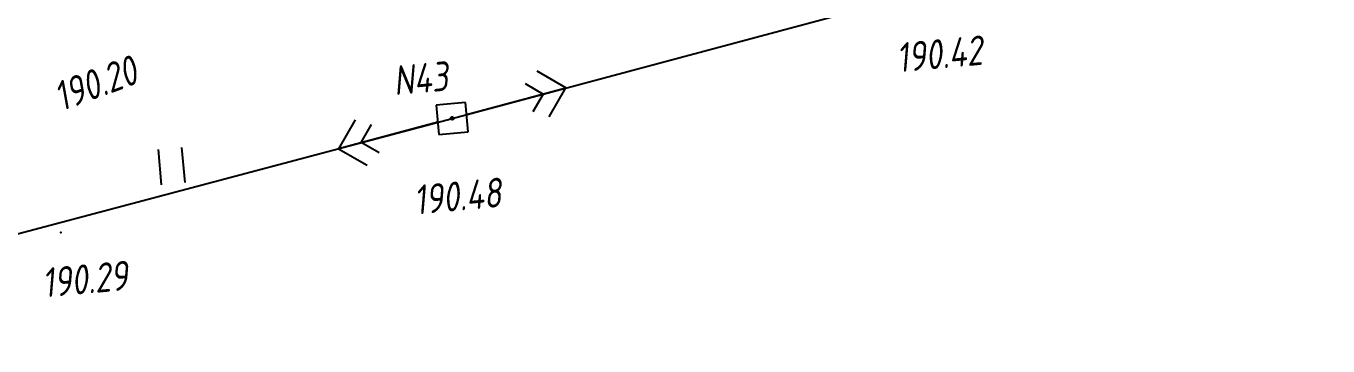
# Model space of a CAD drawing. Header units: millimetres. Extents: x 1808 to 2910, y -1045 to 155.
# Drawn here: x 2055.2 to 2143.7, y -887.6 to -865.8 of the extents above; entities that cross this region are included whole.
import ezdxf

# ---------------------------------------------------------------- set-up
doc = ezdxf.new("R2010")
doc.units = ezdxf.units.MM
doc.linetypes.add('CONTI', pattern=[0])
for name, color, linetype in [('NAD_MDEFAULT', 7, 'CONTI'), ('PI_OTDEFAULT', 172, 'CONTI'), ('PI_TTDEFAULT', 5, 'CONTI'), ('SIT_LDEFAULT', 7, 'CONTI'), ('USLZNDEFAULT', 7, 'CONTI'), ('ZAPSKDEFAULT', 7, 'CONTI')]:
    doc.layers.add(name, color=color, linetype=linetype)
doc.styles.add('eskd', font='isocpeur.ttf', dxfattribs={"width": 1.2, "height": 2})

# ---------------------------------------------------------------- blocks, each defined once
blk = doc.blocks.new('BL_2011')
at = {"color": 0}
for p, q in [((0, 0), (0, 2.4)), ((1.6, 0), (1.6, 2.4))]:
    blk.add_line(p, q, dxfattribs=at)
blk = doc.blocks.new('BL_27')
at = {"color": 0}
for p, q in [((1, 1), (-1, 1)), ((-1, 1), (-1, -1)), ((1, -1), (1, 1)), ((-1, -1), (1, -1))]:
    blk.add_line(p, q, dxfattribs=at)
blk.add_circle((0, 0), 0.1, dxfattribs=at)

msp = doc.modelspace()

# ---------------------------------------------------------------- linework, layer by layer
at = {"layer": 'PI_TTDEFAULT', "color": 5}
for p in [(2084.142, -872.101, 190.476), (2057.533, -879.855, 190.286)]:
    msp.add_point(p, dxfattribs=at)
at = {"layer": 'SIT_LDEFAULT', "color": 7}
for p, q in [((2084.142, -872.101), (2143.673, -856.108)), ((2091.864, -870.03), (2089.909, -868.892)), ((2089.094, -869.736), (2090.322, -870.445)), ((2085.11, -871.842), (2091.864, -870.03)), ((2090.322, -870.445), (2089.615, -871.662)), ((2090.736, -871.987), (2091.864, -870.03)), ((2025.886, -887.584), (2084.142, -872.101)), ((2077.55, -872.196), (2076.411, -874.161)), ((2083.174, -872.361), (2076.411, -874.161)), ((2077.953, -873.746), (2078.662, -872.519)), ((2076.411, -874.161), (2078.368, -875.289)), ((2079.181, -874.455), (2077.953, -873.746))]:
    msp.add_line(p, q, dxfattribs=at)

# ---------------------------------------------------------------- block references
at = {"layer": 'USLZNDEFAULT', "color": 7, "rotation": 5.244115039693727}
msp.add_blockref('BL_27', (2084.142, -872.101), dxfattribs=at)
at = {"layer": 'ZAPSKDEFAULT', "color": 7, "rotation": 5.244115039693727}
msp.add_blockref('BL_2011', (2064.392, -876.61), dxfattribs=at)

# ---------------------------------------------------------------- texts
at = {"layer": 'NAD_MDEFAULT', "color": 7, "style": 'eskd', "oblique": 10, "width": 0.8}
msp.add_text('N43', height=2, rotation=5.24412, dxfattribs=at).set_placement((2080.238, -870.539))
at = {"layer": 'PI_OTDEFAULT', "color": 172, "style": 'eskd', "oblique": 10, "width": 0.8}
for s, rotation, p in [('190.42', 5.24412, (2114.434, -868.977)), ('190.20', 20.24412, (2057.554, -871.649)), ('190.48', 5.24412, (2081.623, -878.658)), ('190.29', 5.24412, (2056.368, -884.295))]:
    msp.add_text(s, height=2, rotation=rotation, dxfattribs=at).set_placement(p)

doc.saveas('drawing.dxf')
